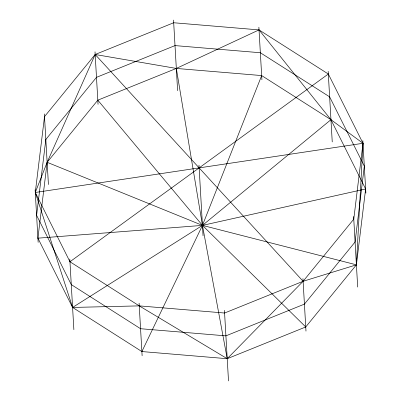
<?xml version="1.0" encoding="UTF-8"?>
<svg xmlns="http://www.w3.org/2000/svg" width="401" height="401" viewBox="0 0 401 401"><rect width="100%" height="100%" fill="white"/><g stroke="black" fill="none" stroke-linecap="round" stroke-linejoin="round"><path stroke-width="0.6" d="M356.404 264.835L363 143.292L328.324 74.02L259.031 29.9L173.693 22.752L95.172 54.496L44.511 116.626L35.283 192.49L72.591 307.442L141.884 351.557L227.222 358.705L305.742 326.96L356.404 264.835L365.632 188.971L330.955 119.698L259.031 29.9L176.325 68.436L97.809 100.175L47.143 162.305L35.283 192.49L69.959 261.758L139.252 305.878L227.222 358.705L303.111 281.281L353.772 219.157L363 143.292L330.955 119.698L261.668 75.578L176.325 68.436L95.172 54.496L47.143 162.305L37.915 238.169L72.591 307.442L139.252 305.878L224.59 313.026L303.111 281.281L356.404 264.835L202.455 225.387L47.143 162.305M261.668 75.578L202.455 225.387L141.884 351.557M330.955 119.698L202.455 225.387L72.591 307.442M69.959 261.758L328.324 74.02M365.632 188.971L202.455 225.387L37.915 238.169M35.283 192.49L363 143.292M305.742 326.96L202.455 225.387L97.809 100.175M95.172 54.496L303.111 281.281M227.222 358.705L202.455 225.387L176.325 68.436M362.845 140.586L365.872 193.142M353.617 216.45L357.687 287.081M328.168 71.313L332.239 141.944M302.955 278.58L305.983 331.131M258.876 27.198L261.908 79.749M224.435 310.319L228.505 380.95M198.986 165.187L203.056 235.813M173.538 20.05L177.608 90.681M139.092 303.176L142.124 355.732M95.017 51.794L98.044 104.35M69.804 259.056L73.874 329.687M44.356 113.919L48.426 184.55M35.128 189.783L38.155 242.339M45.829 139.463L36.601 215.327L71.278 284.6L140.566 328.72L225.908 335.863L304.424 304.123L355.085 241.993L364.319 166.129L329.642 96.862L260.349 52.742L175.011 45.594L96.491 77.338L45.829 139.463"/></g></svg>
